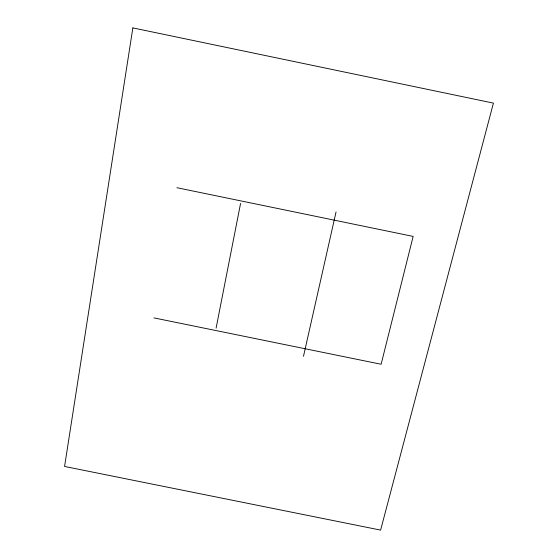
<?xml version="1.0" encoding="UTF-8"?>
<svg xmlns="http://www.w3.org/2000/svg" width="558" height="558" viewBox="0 0 558 558"><rect width="100%" height="100%" fill="white"/><g stroke="black" fill="none" stroke-linecap="round" stroke-linejoin="round"><path stroke-width="0.84" d="M216.092 328.167L240.568 203.433M303.489 356.304L336.049 211.928M153.959 317.9L381.121 364.255L413.15 236.418L176.907 187.704M132.86 27.9L64.575 466.453L380.612 530.1L493.425 103.118L132.86 27.9"/></g></svg>
